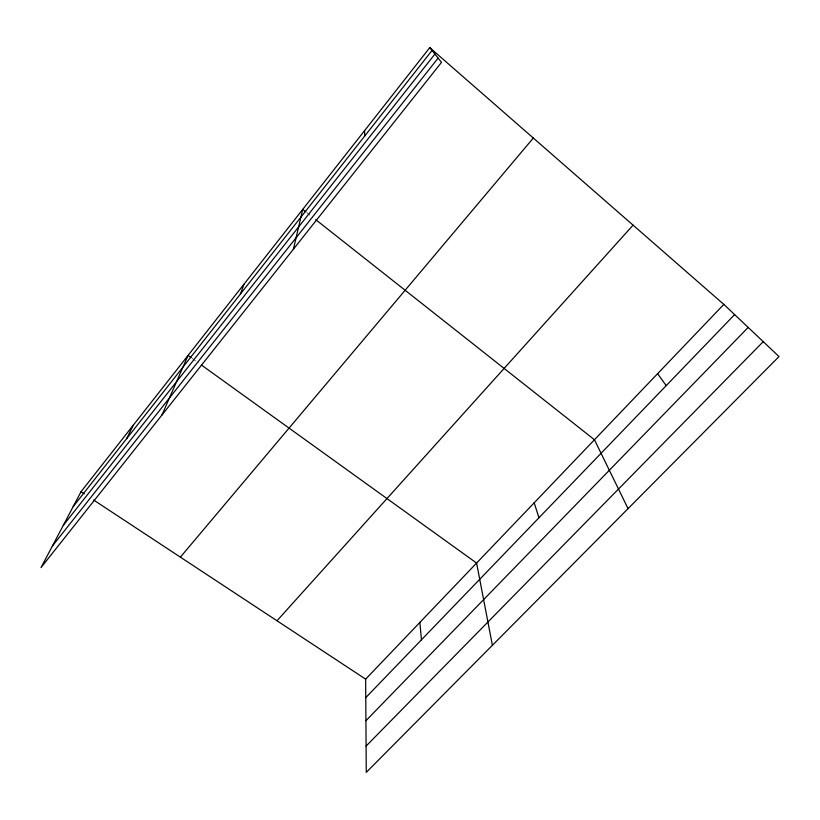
<?xml version="1.0" encoding="UTF-8"?>
<svg xmlns="http://www.w3.org/2000/svg" width="820" height="820" viewBox="0 0 820 820"><rect width="100%" height="100%" fill="white"/><g stroke="black" fill="none" stroke-linecap="round" stroke-linejoin="round"><path stroke-width="0.61" stroke-dasharray="4.1 3.07" d="M192.167 358.381L198.317 362.799M306.741 212.554L312.738 217.29"/><path stroke-width="1.23" d="M293.416 249.188L302.734 209.397L305.737 211.765M240.424 294.031L243.97 284.232M161.919 415.084L188.067 355.429L191.142 357.643M126.68 438.618L133.24 425.242M81.026 491.723L41 567.624L441.508 62.361L429.772 47.621L81.026 491.723L84.183 493.804M73.164 506.647L432.037 50.471M63.283 525.364L434.907 54.069M52.377 546.048L438.116 58.107M180.39 557.149L533.318 138.037M276.996 620.771L633.081 225.151M365.648 679.144L723.834 304.394L779 356.577L366.263 772.378L365.648 679.144L93.623 500.026M365.761 697.646L734.617 314.593M365.915 720.729L748.178 327.426M366.089 746.087L763.235 341.663M201.392 365.013L476.594 563.073L492.4 645.309M315.741 219.668L594.459 439.756L628.058 508.636M429.772 47.621L723.834 304.394M657.609 373.694L666.199 385.636M534.179 502.814L538.966 517.768M419.871 622.411L421.429 639.836M364.582 130.636L364.705 136.048"/></g></svg>
